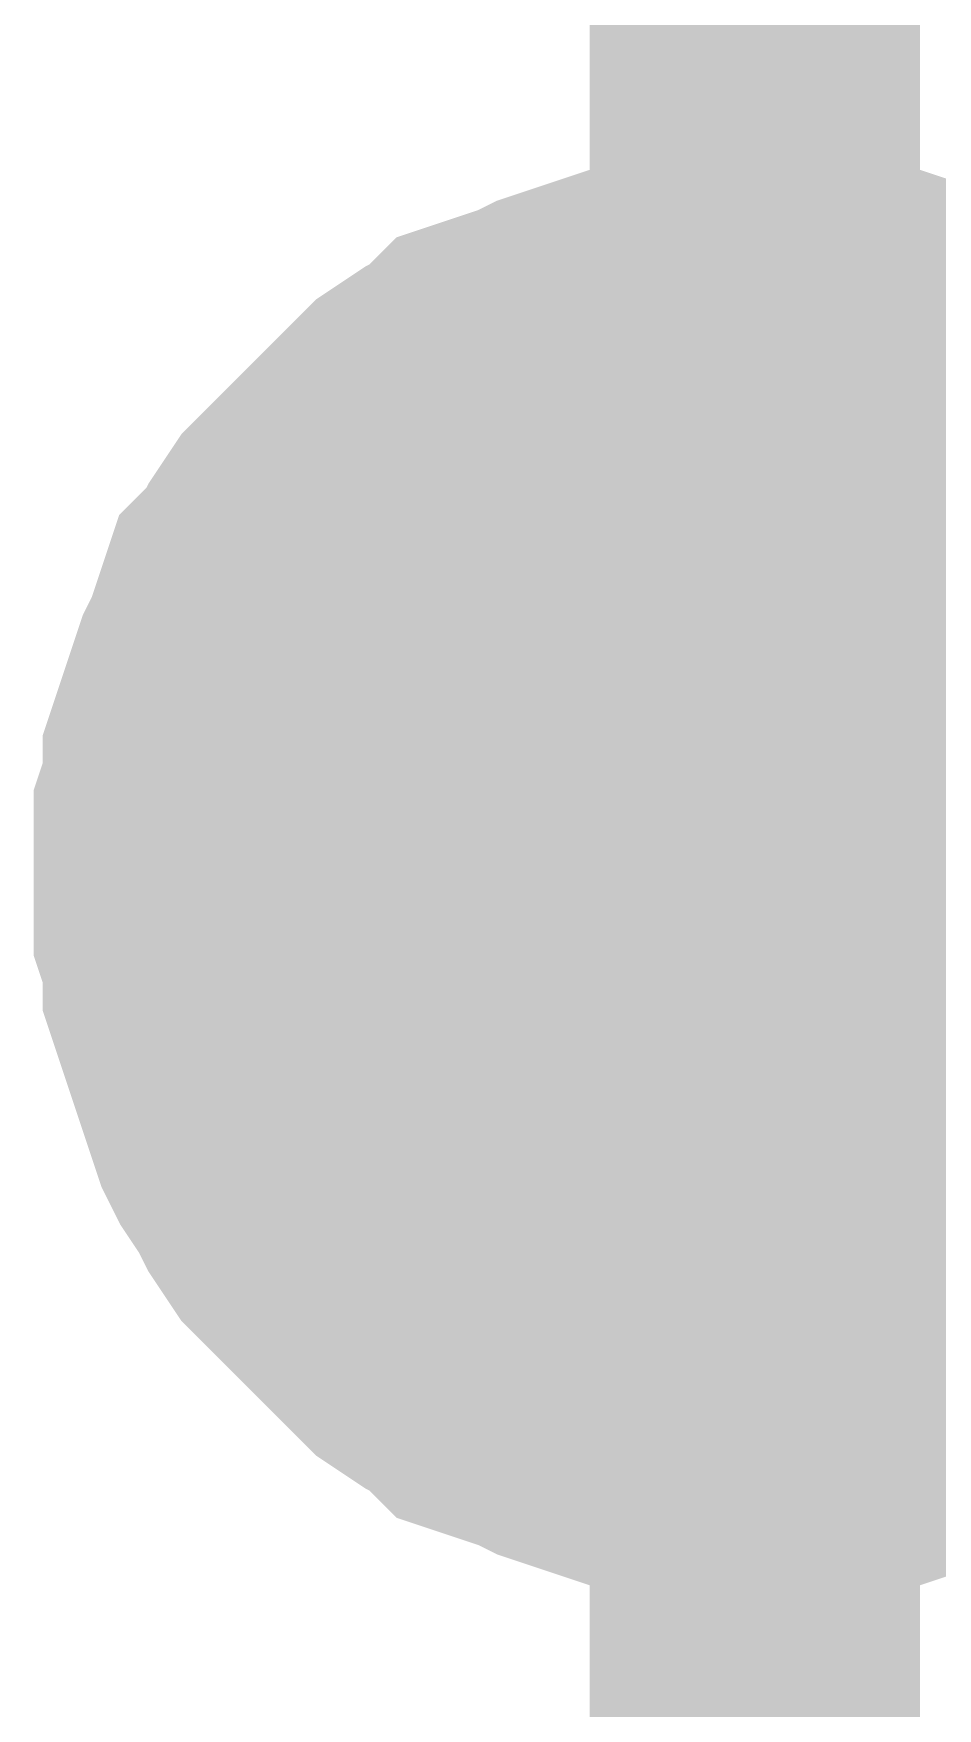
# Model space of a CAD drawing. Header units: inches. Extents: x 0 to 431, y 0 to 297.
# Drawn here: x 183.345 to 184.165, y 139.242 to 140.76 of the extents above; entities that cross this region are included whole.
import ezdxf

# ---------------------------------------------------------------- set-up
doc = ezdxf.new("R2010")
doc.units = ezdxf.units.IN
doc.layers.add('Sheet', color=255, linetype='Continuous')

msp = doc.modelspace()

# ---------------------------------------------------------------- linework, layer by layer
at = {"layer": 'Sheet'}
for points in [[(193.0054, 125.9936, 0.2997, 0.2997, 0), (187.4185, 125.9936, 0.2997, 0.2997, 0), (187.4185, 129.9928, 0.2997, 0.2997, 0), (183.9991, 129.9928, 0.2997, 0.2997, 0), (183.9991, 139.9994, 0.2997, 0.2997, 0), (183.9991, 143.9986, 0.2997, 0.2997, 0), (183.9991, 144.9984, 0.2997, 0.2997, 0), (218.9994, 144.9984, 0.2997, 0.2997, 0)], [(183.4951, 139.9994, 0.2997, 0.2997, 0), (183.4951, 140.0246, 0.2997, 0.2997, 0), (183.4951, 140.0498, 0.2997, 0.2997, 0), (183.5035, 140.075, 0.2997, 0.2997, 0), (183.5035, 140.1002, 0.2997, 0.2997, 0), (183.5119, 140.1254, 0.2997, 0.2997, 0), (183.5203, 140.1506, 0.2997, 0.2997, 0), (183.5287, 140.1758, 0.2997, 0.2997, 0), (183.5371, 140.1926, 0.2997, 0.2997, 0), (183.5455, 140.2178, 0.2997, 0.2997, 0), (183.5539, 140.243, 0.2997, 0.2997, 0), (183.5707, 140.2598, 0.2997, 0.2997, 0), (183.5791, 140.2766, 0.2997, 0.2997, 0), (183.5959, 140.3018, 0.2997, 0.2997, 0), (183.6127, 140.3186, 0.2997, 0.2997, 0), (183.6295, 140.3354, 0.2997, 0.2997, 0), (183.6463, 140.3522, 0.2997, 0.2997, 0), (183.6631, 140.369, 0.2997, 0.2997, 0), (183.6799, 140.3859, 0.2997, 0.2997, 0), (183.6967, 140.4027, 0.2997, 0.2997, 0), (183.7219, 140.4195, 0.2997, 0.2997, 0), (183.7387, 140.4279, 0.2997, 0.2997, 0), (183.7555, 140.4447, 0.2997, 0.2997, 0), (183.7807, 140.4531, 0.2997, 0.2997, 0), (183.8059, 140.4615, 0.2997, 0.2997, 0), (183.8227, 140.4699, 0.2997, 0.2997, 0), (183.8479, 140.4783, 0.2997, 0.2997, 0), (183.8731, 140.4867, 0.2997, 0.2997, 0), (183.8983, 140.4951, 0.2997, 0.2997, 0), (183.9235, 140.4951, 0.2997, 0.2997, 0), (183.9487, 140.5035, 0.2997, 0.2997, 0), (183.9739, 140.5035, 0.2997, 0.2997, 0), (183.9991, 140.5035, 0.2997, 0.2997, 0)], [(183.4951, 139.9994, 0.2997, 0.2997, 0), (183.4951, 140.0246, 0.2997, 0.2997, 0), (183.4951, 140.0498, 0.2997, 0.2997, 0), (183.5035, 140.075, 0.2997, 0.2997, 0), (183.5035, 140.1002, 0.2997, 0.2997, 0), (183.5119, 140.1254, 0.2997, 0.2997, 0), (183.5203, 140.1506, 0.2997, 0.2997, 0), (183.5287, 140.1758, 0.2997, 0.2997, 0), (183.5371, 140.1926, 0.2997, 0.2997, 0), (183.5455, 140.2178, 0.2997, 0.2997, 0), (183.5539, 140.243, 0.2997, 0.2997, 0), (183.5707, 140.2598, 0.2997, 0.2997, 0), (183.5791, 140.2766, 0.2997, 0.2997, 0), (183.5959, 140.3018, 0.2997, 0.2997, 0), (183.6127, 140.3186, 0.2997, 0.2997, 0), (183.6295, 140.3354, 0.2997, 0.2997, 0), (183.6463, 140.3522, 0.2997, 0.2997, 0), (183.6631, 140.369, 0.2997, 0.2997, 0), (183.6799, 140.3859, 0.2997, 0.2997, 0), (183.6967, 140.4027, 0.2997, 0.2997, 0), (183.7219, 140.4195, 0.2997, 0.2997, 0), (183.7387, 140.4279, 0.2997, 0.2997, 0), (183.7555, 140.4447, 0.2997, 0.2997, 0), (183.7807, 140.4531, 0.2997, 0.2997, 0), (183.8059, 140.4615, 0.2997, 0.2997, 0), (183.8227, 140.4699, 0.2997, 0.2997, 0), (183.8479, 140.4783, 0.2997, 0.2997, 0), (183.8731, 140.4867, 0.2997, 0.2997, 0), (183.8983, 140.4951, 0.2997, 0.2997, 0), (183.9235, 140.4951, 0.2997, 0.2997, 0), (183.9487, 140.5035, 0.2997, 0.2997, 0), (183.9739, 140.5035, 0.2997, 0.2997, 0), (183.9991, 140.5035, 0.2997, 0.2997, 0)], [(183.4951, 139.9994, 0.2997, 0.2997, 0), (183.4951, 140.0246, 0.2997, 0.2997, 0), (183.4951, 140.0498, 0.2997, 0.2997, 0), (183.5035, 140.075, 0.2997, 0.2997, 0), (183.5035, 140.1002, 0.2997, 0.2997, 0), (183.5119, 140.1254, 0.2997, 0.2997, 0), (183.5203, 140.1506, 0.2997, 0.2997, 0), (183.5287, 140.1758, 0.2997, 0.2997, 0), (183.5371, 140.1926, 0.2997, 0.2997, 0), (183.5455, 140.2178, 0.2997, 0.2997, 0), (183.5539, 140.243, 0.2997, 0.2997, 0), (183.5707, 140.2598, 0.2997, 0.2997, 0), (183.5791, 140.2766, 0.2997, 0.2997, 0), (183.5959, 140.3018, 0.2997, 0.2997, 0), (183.6127, 140.3186, 0.2997, 0.2997, 0), (183.6295, 140.3354, 0.2997, 0.2997, 0), (183.6463, 140.3522, 0.2997, 0.2997, 0), (183.6631, 140.369, 0.2997, 0.2997, 0), (183.6799, 140.3859, 0.2997, 0.2997, 0), (183.6967, 140.4027, 0.2997, 0.2997, 0), (183.7219, 140.4195, 0.2997, 0.2997, 0), (183.7387, 140.4279, 0.2997, 0.2997, 0), (183.7555, 140.4447, 0.2997, 0.2997, 0), (183.7807, 140.4531, 0.2997, 0.2997, 0), (183.8059, 140.4615, 0.2997, 0.2997, 0), (183.8227, 140.4699, 0.2997, 0.2997, 0), (183.8479, 140.4783, 0.2997, 0.2997, 0), (183.8731, 140.4867, 0.2997, 0.2997, 0), (183.8983, 140.4951, 0.2997, 0.2997, 0), (183.9235, 140.4951, 0.2997, 0.2997, 0), (183.9487, 140.5035, 0.2997, 0.2997, 0), (183.9739, 140.5035, 0.2997, 0.2997, 0), (183.9991, 140.5035, 0.2997, 0.2997, 0)], [(183.4951, 139.9994, 0.2997, 0.2997, 0), (183.4951, 140.0246, 0.2997, 0.2997, 0), (183.4951, 140.0498, 0.2997, 0.2997, 0), (183.5035, 140.075, 0.2997, 0.2997, 0), (183.5035, 140.1002, 0.2997, 0.2997, 0), (183.5119, 140.1254, 0.2997, 0.2997, 0), (183.5203, 140.1506, 0.2997, 0.2997, 0), (183.5287, 140.1758, 0.2997, 0.2997, 0), (183.5371, 140.1926, 0.2997, 0.2997, 0), (183.5455, 140.2178, 0.2997, 0.2997, 0), (183.5539, 140.243, 0.2997, 0.2997, 0), (183.5707, 140.2598, 0.2997, 0.2997, 0), (183.5791, 140.2766, 0.2997, 0.2997, 0), (183.5959, 140.3018, 0.2997, 0.2997, 0), (183.6127, 140.3186, 0.2997, 0.2997, 0), (183.6295, 140.3354, 0.2997, 0.2997, 0), (183.6463, 140.3522, 0.2997, 0.2997, 0), (183.6631, 140.369, 0.2997, 0.2997, 0), (183.6799, 140.3859, 0.2997, 0.2997, 0), (183.6967, 140.4027, 0.2997, 0.2997, 0), (183.7219, 140.4195, 0.2997, 0.2997, 0), (183.7387, 140.4279, 0.2997, 0.2997, 0), (183.7555, 140.4447, 0.2997, 0.2997, 0), (183.7807, 140.4531, 0.2997, 0.2997, 0), (183.8059, 140.4615, 0.2997, 0.2997, 0), (183.8227, 140.4699, 0.2997, 0.2997, 0), (183.8479, 140.4783, 0.2997, 0.2997, 0), (183.8731, 140.4867, 0.2997, 0.2997, 0), (183.8983, 140.4951, 0.2997, 0.2997, 0), (183.9235, 140.4951, 0.2997, 0.2997, 0), (183.9487, 140.5035, 0.2997, 0.2997, 0), (183.9739, 140.5035, 0.2997, 0.2997, 0), (183.9991, 140.5035, 0.2997, 0.2997, 0)], [(183.9991, 140.5035, 0.2997, 0.2997, 0), (183.9991, 140.5035, 0.2997, 0.2997, 0)], [(183.9991, 140.5035, 0.2997, 0.2997, 0), (184.0243, 140.5035, 0.2997, 0.2997, 0), (184.0495, 140.5035, 0.2997, 0.2997, 0), (184.0748, 140.4951, 0.2997, 0.2997, 0), (184.1, 140.4951, 0.2997, 0.2997, 0), (184.1252, 140.4867, 0.2997, 0.2997, 0), (184.1504, 140.4783, 0.2997, 0.2997, 0), (184.1756, 140.4699, 0.2997, 0.2997, 0), (184.2008, 140.4615, 0.2997, 0.2997, 0), (184.226, 140.4531, 0.2997, 0.2997, 0), (184.2428, 140.4447, 0.2997, 0.2997, 0), (184.268, 140.4279, 0.2997, 0.2997, 0), (184.2848, 140.4195, 0.2997, 0.2997, 0), (184.31, 140.4027, 0.2997, 0.2997, 0), (184.3268, 140.3859, 0.2997, 0.2997, 0)], [(183.9991, 140.5035, 0.2997, 0.2997, 0), (183.9991, 140.5035, 0.2997, 0.2997, 0)], [(183.9991, 140.5035, 0.2997, 0.2997, 0), (184.0243, 140.5035, 0.2997, 0.2997, 0), (184.0495, 140.5035, 0.2997, 0.2997, 0), (184.0748, 140.4951, 0.2997, 0.2997, 0), (184.1, 140.4951, 0.2997, 0.2997, 0), (184.1252, 140.4867, 0.2997, 0.2997, 0), (184.1504, 140.4783, 0.2997, 0.2997, 0), (184.1756, 140.4699, 0.2997, 0.2997, 0), (184.2008, 140.4615, 0.2997, 0.2997, 0), (184.226, 140.4531, 0.2997, 0.2997, 0), (184.2428, 140.4447, 0.2997, 0.2997, 0), (184.268, 140.4279, 0.2997, 0.2997, 0), (184.2848, 140.4195, 0.2997, 0.2997, 0), (184.31, 140.4027, 0.2997, 0.2997, 0), (184.3268, 140.3859, 0.2997, 0.2997, 0)], [(183.9991, 140.5035, 0.2997, 0.2997, 0), (183.9991, 140.5035, 0.2997, 0.2997, 0)], [(183.9991, 140.5035, 0.2997, 0.2997, 0), (184.0243, 140.5035, 0.2997, 0.2997, 0), (184.0495, 140.5035, 0.2997, 0.2997, 0), (184.0748, 140.4951, 0.2997, 0.2997, 0), (184.1, 140.4951, 0.2997, 0.2997, 0), (184.1252, 140.4867, 0.2997, 0.2997, 0), (184.1504, 140.4783, 0.2997, 0.2997, 0), (184.1756, 140.4699, 0.2997, 0.2997, 0), (184.2008, 140.4615, 0.2997, 0.2997, 0), (184.226, 140.4531, 0.2997, 0.2997, 0), (184.2428, 140.4447, 0.2997, 0.2997, 0), (184.268, 140.4279, 0.2997, 0.2997, 0), (184.2848, 140.4195, 0.2997, 0.2997, 0), (184.31, 140.4027, 0.2997, 0.2997, 0), (184.3268, 140.3859, 0.2997, 0.2997, 0)], [(183.9991, 140.5035, 0.2997, 0.2997, 0), (183.9991, 140.5035, 0.2997, 0.2997, 0)], [(183.9991, 140.5035, 0.2997, 0.2997, 0), (184.0243, 140.5035, 0.2997, 0.2997, 0), (184.0495, 140.5035, 0.2997, 0.2997, 0), (184.0748, 140.4951, 0.2997, 0.2997, 0), (184.1, 140.4951, 0.2997, 0.2997, 0), (184.1252, 140.4867, 0.2997, 0.2997, 0), (184.1504, 140.4783, 0.2997, 0.2997, 0), (184.1756, 140.4699, 0.2997, 0.2997, 0), (184.2008, 140.4615, 0.2997, 0.2997, 0), (184.226, 140.4531, 0.2997, 0.2997, 0), (184.2428, 140.4447, 0.2997, 0.2997, 0), (184.268, 140.4279, 0.2997, 0.2997, 0), (184.2848, 140.4195, 0.2997, 0.2997, 0), (184.31, 140.4027, 0.2997, 0.2997, 0), (184.3268, 140.3859, 0.2997, 0.2997, 0)], [(183.4951, 139.9994, 0.0991, 0.0991, 0), (183.4951, 140.0246, 0.0991, 0.0991, 0), (183.4951, 140.0498, 0.0991, 0.0991, 0), (183.5035, 140.075, 0.0991, 0.0991, 0), (183.5035, 140.1002, 0.0991, 0.0991, 0), (183.5119, 140.1254, 0.0991, 0.0991, 0), (183.5203, 140.1506, 0.0991, 0.0991, 0), (183.5287, 140.1758, 0.0991, 0.0991, 0), (183.5371, 140.1926, 0.0991, 0.0991, 0), (183.5455, 140.2178, 0.0991, 0.0991, 0), (183.5539, 140.243, 0.0991, 0.0991, 0), (183.5707, 140.2598, 0.0991, 0.0991, 0), (183.5791, 140.2766, 0.0991, 0.0991, 0), (183.5959, 140.3018, 0.0991, 0.0991, 0), (183.6127, 140.3186, 0.0991, 0.0991, 0), (183.6295, 140.3354, 0.0991, 0.0991, 0), (183.6463, 140.3522, 0.0991, 0.0991, 0), (183.6631, 140.369, 0.0991, 0.0991, 0), (183.6799, 140.3859, 0.0991, 0.0991, 0), (183.6967, 140.4027, 0.0991, 0.0991, 0), (183.7219, 140.4195, 0.0991, 0.0991, 0), (183.7387, 140.4279, 0.0991, 0.0991, 0), (183.7555, 140.4447, 0.0991, 0.0991, 0), (183.7807, 140.4531, 0.0991, 0.0991, 0), (183.8059, 140.4615, 0.0991, 0.0991, 0), (183.8227, 140.4699, 0.0991, 0.0991, 0), (183.8479, 140.4783, 0.0991, 0.0991, 0), (183.8731, 140.4867, 0.0991, 0.0991, 0), (183.8983, 140.4951, 0.0991, 0.0991, 0), (183.9235, 140.4951, 0.0991, 0.0991, 0), (183.9487, 140.5035, 0.0991, 0.0991, 0), (183.9739, 140.5035, 0.0991, 0.0991, 0), (183.9991, 140.5035, 0.0991, 0.0991, 0)], [(183.4951, 139.9994, 0.0991, 0.0991, 0), (183.4951, 140.0246, 0.0991, 0.0991, 0), (183.4951, 140.0498, 0.0991, 0.0991, 0), (183.5035, 140.075, 0.0991, 0.0991, 0), (183.5035, 140.1002, 0.0991, 0.0991, 0), (183.5119, 140.1254, 0.0991, 0.0991, 0), (183.5203, 140.1506, 0.0991, 0.0991, 0), (183.5287, 140.1758, 0.0991, 0.0991, 0), (183.5371, 140.1926, 0.0991, 0.0991, 0), (183.5455, 140.2178, 0.0991, 0.0991, 0), (183.5539, 140.243, 0.0991, 0.0991, 0), (183.5707, 140.2598, 0.0991, 0.0991, 0), (183.5791, 140.2766, 0.0991, 0.0991, 0), (183.5959, 140.3018, 0.0991, 0.0991, 0), (183.6127, 140.3186, 0.0991, 0.0991, 0), (183.6295, 140.3354, 0.0991, 0.0991, 0), (183.6463, 140.3522, 0.0991, 0.0991, 0), (183.6631, 140.369, 0.0991, 0.0991, 0), (183.6799, 140.3859, 0.0991, 0.0991, 0), (183.6967, 140.4027, 0.0991, 0.0991, 0), (183.7219, 140.4195, 0.0991, 0.0991, 0), (183.7387, 140.4279, 0.0991, 0.0991, 0), (183.7555, 140.4447, 0.0991, 0.0991, 0), (183.7807, 140.4531, 0.0991, 0.0991, 0), (183.8059, 140.4615, 0.0991, 0.0991, 0), (183.8227, 140.4699, 0.0991, 0.0991, 0), (183.8479, 140.4783, 0.0991, 0.0991, 0), (183.8731, 140.4867, 0.0991, 0.0991, 0), (183.8983, 140.4951, 0.0991, 0.0991, 0), (183.9235, 140.4951, 0.0991, 0.0991, 0), (183.9487, 140.5035, 0.0991, 0.0991, 0), (183.9739, 140.5035, 0.0991, 0.0991, 0), (183.9991, 140.5035, 0.0991, 0.0991, 0)], [(183.4951, 139.9994, 0.0991, 0.0991, 0), (183.4951, 140.0246, 0.0991, 0.0991, 0), (183.4951, 140.0498, 0.0991, 0.0991, 0), (183.5035, 140.075, 0.0991, 0.0991, 0), (183.5035, 140.1002, 0.0991, 0.0991, 0), (183.5119, 140.1254, 0.0991, 0.0991, 0), (183.5203, 140.1506, 0.0991, 0.0991, 0), (183.5287, 140.1758, 0.0991, 0.0991, 0), (183.5371, 140.1926, 0.0991, 0.0991, 0), (183.5455, 140.2178, 0.0991, 0.0991, 0), (183.5539, 140.243, 0.0991, 0.0991, 0), (183.5707, 140.2598, 0.0991, 0.0991, 0), (183.5791, 140.2766, 0.0991, 0.0991, 0), (183.5959, 140.3018, 0.0991, 0.0991, 0), (183.6127, 140.3186, 0.0991, 0.0991, 0), (183.6295, 140.3354, 0.0991, 0.0991, 0), (183.6463, 140.3522, 0.0991, 0.0991, 0), (183.6631, 140.369, 0.0991, 0.0991, 0), (183.6799, 140.3859, 0.0991, 0.0991, 0), (183.6967, 140.4027, 0.0991, 0.0991, 0), (183.7219, 140.4195, 0.0991, 0.0991, 0), (183.7387, 140.4279, 0.0991, 0.0991, 0), (183.7555, 140.4447, 0.0991, 0.0991, 0), (183.7807, 140.4531, 0.0991, 0.0991, 0), (183.8059, 140.4615, 0.0991, 0.0991, 0), (183.8227, 140.4699, 0.0991, 0.0991, 0), (183.8479, 140.4783, 0.0991, 0.0991, 0), (183.8731, 140.4867, 0.0991, 0.0991, 0), (183.8983, 140.4951, 0.0991, 0.0991, 0), (183.9235, 140.4951, 0.0991, 0.0991, 0), (183.9487, 140.5035, 0.0991, 0.0991, 0), (183.9739, 140.5035, 0.0991, 0.0991, 0), (183.9991, 140.5035, 0.0991, 0.0991, 0)], [(183.4951, 139.9994, 0.0991, 0.0991, 0), (183.4951, 140.0246, 0.0991, 0.0991, 0), (183.4951, 140.0498, 0.0991, 0.0991, 0), (183.5035, 140.075, 0.0991, 0.0991, 0), (183.5035, 140.1002, 0.0991, 0.0991, 0), (183.5119, 140.1254, 0.0991, 0.0991, 0), (183.5203, 140.1506, 0.0991, 0.0991, 0), (183.5287, 140.1758, 0.0991, 0.0991, 0), (183.5371, 140.1926, 0.0991, 0.0991, 0), (183.5455, 140.2178, 0.0991, 0.0991, 0), (183.5539, 140.243, 0.0991, 0.0991, 0), (183.5707, 140.2598, 0.0991, 0.0991, 0), (183.5791, 140.2766, 0.0991, 0.0991, 0), (183.5959, 140.3018, 0.0991, 0.0991, 0), (183.6127, 140.3186, 0.0991, 0.0991, 0), (183.6295, 140.3354, 0.0991, 0.0991, 0), (183.6463, 140.3522, 0.0991, 0.0991, 0), (183.6631, 140.369, 0.0991, 0.0991, 0), (183.6799, 140.3859, 0.0991, 0.0991, 0), (183.6967, 140.4027, 0.0991, 0.0991, 0), (183.7219, 140.4195, 0.0991, 0.0991, 0), (183.7387, 140.4279, 0.0991, 0.0991, 0), (183.7555, 140.4447, 0.0991, 0.0991, 0), (183.7807, 140.4531, 0.0991, 0.0991, 0), (183.8059, 140.4615, 0.0991, 0.0991, 0), (183.8227, 140.4699, 0.0991, 0.0991, 0), (183.8479, 140.4783, 0.0991, 0.0991, 0), (183.8731, 140.4867, 0.0991, 0.0991, 0), (183.8983, 140.4951, 0.0991, 0.0991, 0), (183.9235, 140.4951, 0.0991, 0.0991, 0), (183.9487, 140.5035, 0.0991, 0.0991, 0), (183.9739, 140.5035, 0.0991, 0.0991, 0), (183.9991, 140.5035, 0.0991, 0.0991, 0)], [(183.9991, 140.5035, 0.0991, 0.0991, 0), (183.9991, 140.5035, 0.0991, 0.0991, 0)], [(183.9991, 140.5035, 0.0991, 0.0991, 0), (184.0243, 140.5035, 0.0991, 0.0991, 0), (184.0495, 140.5035, 0.0991, 0.0991, 0), (184.0748, 140.4951, 0.0991, 0.0991, 0), (184.1, 140.4951, 0.0991, 0.0991, 0), (184.1252, 140.4867, 0.0991, 0.0991, 0), (184.1504, 140.4783, 0.0991, 0.0991, 0), (184.1756, 140.4699, 0.0991, 0.0991, 0), (184.2008, 140.4615, 0.0991, 0.0991, 0), (184.226, 140.4531, 0.0991, 0.0991, 0)], [(183.9991, 140.5035, 0.0991, 0.0991, 0), (183.9991, 140.5035, 0.0991, 0.0991, 0)], [(183.9991, 140.5035, 0.0991, 0.0991, 0), (184.0243, 140.5035, 0.0991, 0.0991, 0), (184.0495, 140.5035, 0.0991, 0.0991, 0), (184.0748, 140.4951, 0.0991, 0.0991, 0), (184.1, 140.4951, 0.0991, 0.0991, 0), (184.1252, 140.4867, 0.0991, 0.0991, 0), (184.1504, 140.4783, 0.0991, 0.0991, 0), (184.1756, 140.4699, 0.0991, 0.0991, 0), (184.2008, 140.4615, 0.0991, 0.0991, 0), (184.226, 140.4531, 0.0991, 0.0991, 0)], [(183.9991, 140.5035, 0.0991, 0.0991, 0), (183.9991, 140.5035, 0.0991, 0.0991, 0)], [(183.9991, 140.5035, 0.0991, 0.0991, 0), (184.0243, 140.5035, 0.0991, 0.0991, 0), (184.0495, 140.5035, 0.0991, 0.0991, 0), (184.0748, 140.4951, 0.0991, 0.0991, 0), (184.1, 140.4951, 0.0991, 0.0991, 0), (184.1252, 140.4867, 0.0991, 0.0991, 0), (184.1504, 140.4783, 0.0991, 0.0991, 0), (184.1756, 140.4699, 0.0991, 0.0991, 0), (184.2008, 140.4615, 0.0991, 0.0991, 0), (184.226, 140.4531, 0.0991, 0.0991, 0)], [(183.9991, 140.5035, 0.0991, 0.0991, 0), (183.9991, 140.5035, 0.0991, 0.0991, 0)], [(183.9991, 140.5035, 0.0991, 0.0991, 0), (184.0243, 140.5035, 0.0991, 0.0991, 0), (184.0495, 140.5035, 0.0991, 0.0991, 0), (184.0748, 140.4951, 0.0991, 0.0991, 0), (184.1, 140.4951, 0.0991, 0.0991, 0), (184.1252, 140.4867, 0.0991, 0.0991, 0), (184.1504, 140.4783, 0.0991, 0.0991, 0), (184.1756, 140.4699, 0.0991, 0.0991, 0), (184.2008, 140.4615, 0.0991, 0.0991, 0), (184.226, 140.4531, 0.0991, 0.0991, 0)], [(183.9991, 139.4869, 0.2997, 0.2997, 0), (183.9739, 139.4869, 0.2997, 0.2997, 0), (183.9487, 139.4869, 0.2997, 0.2997, 0), (183.9235, 139.4953, 0.2997, 0.2997, 0), (183.8983, 139.4953, 0.2997, 0.2997, 0), (183.8731, 139.5037, 0.2997, 0.2997, 0), (183.8479, 139.5121, 0.2997, 0.2997, 0), (183.8227, 139.5205, 0.2997, 0.2997, 0), (183.8059, 139.5289, 0.2997, 0.2997, 0), (183.7807, 139.5373, 0.2997, 0.2997, 0), (183.7555, 139.5457, 0.2997, 0.2997, 0), (183.7387, 139.5625, 0.2997, 0.2997, 0), (183.7219, 139.5709, 0.2997, 0.2997, 0), (183.6967, 139.5877, 0.2997, 0.2997, 0), (183.6799, 139.6045, 0.2997, 0.2997, 0), (183.6631, 139.6213, 0.2997, 0.2997, 0), (183.6463, 139.6381, 0.2997, 0.2997, 0), (183.6295, 139.6549, 0.2997, 0.2997, 0), (183.6127, 139.6717, 0.2997, 0.2997, 0), (183.5959, 139.6885, 0.2997, 0.2997, 0), (183.5791, 139.7137, 0.2997, 0.2997, 0), (183.5707, 139.7305, 0.2997, 0.2997, 0), (183.5539, 139.7557, 0.2997, 0.2997, 0), (183.5455, 139.7725, 0.2997, 0.2997, 0), (183.5371, 139.7977, 0.2997, 0.2997, 0), (183.5287, 139.8229, 0.2997, 0.2997, 0), (183.5203, 139.8481, 0.2997, 0.2997, 0), (183.5119, 139.8733, 0.2997, 0.2997, 0), (183.5035, 139.8985, 0.2997, 0.2997, 0), (183.5035, 139.9238, 0.2997, 0.2997, 0), (183.4951, 139.949, 0.2997, 0.2997, 0), (183.4951, 139.9742, 0.2997, 0.2997, 0), (183.4951, 139.9994, 0.2997, 0.2997, 0)], [(183.4951, 139.9994, 0.2997, 0.2997, 0), (183.4951, 139.9994, 0.2997, 0.2997, 0)], [(183.9991, 139.4869, 0.2997, 0.2997, 0), (183.9739, 139.4869, 0.2997, 0.2997, 0), (183.9487, 139.4869, 0.2997, 0.2997, 0), (183.9235, 139.4953, 0.2997, 0.2997, 0), (183.8983, 139.4953, 0.2997, 0.2997, 0), (183.8731, 139.5037, 0.2997, 0.2997, 0), (183.8479, 139.5121, 0.2997, 0.2997, 0), (183.8227, 139.5205, 0.2997, 0.2997, 0), (183.8059, 139.5289, 0.2997, 0.2997, 0), (183.7807, 139.5373, 0.2997, 0.2997, 0), (183.7555, 139.5457, 0.2997, 0.2997, 0), (183.7387, 139.5625, 0.2997, 0.2997, 0), (183.7219, 139.5709, 0.2997, 0.2997, 0), (183.6967, 139.5877, 0.2997, 0.2997, 0), (183.6799, 139.6045, 0.2997, 0.2997, 0), (183.6631, 139.6213, 0.2997, 0.2997, 0), (183.6463, 139.6381, 0.2997, 0.2997, 0), (183.6295, 139.6549, 0.2997, 0.2997, 0), (183.6127, 139.6717, 0.2997, 0.2997, 0), (183.5959, 139.6885, 0.2997, 0.2997, 0), (183.5791, 139.7137, 0.2997, 0.2997, 0), (183.5707, 139.7305, 0.2997, 0.2997, 0), (183.5539, 139.7557, 0.2997, 0.2997, 0), (183.5455, 139.7725, 0.2997, 0.2997, 0), (183.5371, 139.7977, 0.2997, 0.2997, 0), (183.5287, 139.8229, 0.2997, 0.2997, 0), (183.5203, 139.8481, 0.2997, 0.2997, 0), (183.5119, 139.8733, 0.2997, 0.2997, 0), (183.5035, 139.8985, 0.2997, 0.2997, 0), (183.5035, 139.9238, 0.2997, 0.2997, 0), (183.4951, 139.949, 0.2997, 0.2997, 0), (183.4951, 139.9742, 0.2997, 0.2997, 0), (183.4951, 139.9994, 0.2997, 0.2997, 0)], [(183.4951, 139.9994, 0.2997, 0.2997, 0), (183.4951, 139.9994, 0.2997, 0.2997, 0)], [(183.9991, 139.4869, 0.2997, 0.2997, 0), (183.9739, 139.4869, 0.2997, 0.2997, 0), (183.9487, 139.4869, 0.2997, 0.2997, 0), (183.9235, 139.4953, 0.2997, 0.2997, 0), (183.8983, 139.4953, 0.2997, 0.2997, 0), (183.8731, 139.5037, 0.2997, 0.2997, 0), (183.8479, 139.5121, 0.2997, 0.2997, 0), (183.8227, 139.5205, 0.2997, 0.2997, 0), (183.8059, 139.5289, 0.2997, 0.2997, 0), (183.7807, 139.5373, 0.2997, 0.2997, 0), (183.7555, 139.5457, 0.2997, 0.2997, 0), (183.7387, 139.5625, 0.2997, 0.2997, 0), (183.7219, 139.5709, 0.2997, 0.2997, 0), (183.6967, 139.5877, 0.2997, 0.2997, 0), (183.6799, 139.6045, 0.2997, 0.2997, 0), (183.6631, 139.6213, 0.2997, 0.2997, 0), (183.6463, 139.6381, 0.2997, 0.2997, 0), (183.6295, 139.6549, 0.2997, 0.2997, 0), (183.6127, 139.6717, 0.2997, 0.2997, 0), (183.5959, 139.6885, 0.2997, 0.2997, 0), (183.5791, 139.7137, 0.2997, 0.2997, 0), (183.5707, 139.7305, 0.2997, 0.2997, 0), (183.5539, 139.7557, 0.2997, 0.2997, 0), (183.5455, 139.7725, 0.2997, 0.2997, 0), (183.5371, 139.7977, 0.2997, 0.2997, 0), (183.5287, 139.8229, 0.2997, 0.2997, 0), (183.5203, 139.8481, 0.2997, 0.2997, 0), (183.5119, 139.8733, 0.2997, 0.2997, 0), (183.5035, 139.8985, 0.2997, 0.2997, 0), (183.5035, 139.9238, 0.2997, 0.2997, 0), (183.4951, 139.949, 0.2997, 0.2997, 0), (183.4951, 139.9742, 0.2997, 0.2997, 0), (183.4951, 139.9994, 0.2997, 0.2997, 0)], [(183.4951, 139.9994, 0.2997, 0.2997, 0), (183.4951, 139.9994, 0.2997, 0.2997, 0)], [(183.9991, 139.4869, 0.2997, 0.2997, 0), (183.9739, 139.4869, 0.2997, 0.2997, 0), (183.9487, 139.4869, 0.2997, 0.2997, 0), (183.9235, 139.4953, 0.2997, 0.2997, 0), (183.8983, 139.4953, 0.2997, 0.2997, 0), (183.8731, 139.5037, 0.2997, 0.2997, 0), (183.8479, 139.5121, 0.2997, 0.2997, 0), (183.8227, 139.5205, 0.2997, 0.2997, 0), (183.8059, 139.5289, 0.2997, 0.2997, 0), (183.7807, 139.5373, 0.2997, 0.2997, 0), (183.7555, 139.5457, 0.2997, 0.2997, 0), (183.7387, 139.5625, 0.2997, 0.2997, 0), (183.7219, 139.5709, 0.2997, 0.2997, 0), (183.6967, 139.5877, 0.2997, 0.2997, 0), (183.6799, 139.6045, 0.2997, 0.2997, 0), (183.6631, 139.6213, 0.2997, 0.2997, 0), (183.6463, 139.6381, 0.2997, 0.2997, 0), (183.6295, 139.6549, 0.2997, 0.2997, 0), (183.6127, 139.6717, 0.2997, 0.2997, 0), (183.5959, 139.6885, 0.2997, 0.2997, 0), (183.5791, 139.7137, 0.2997, 0.2997, 0), (183.5707, 139.7305, 0.2997, 0.2997, 0), (183.5539, 139.7557, 0.2997, 0.2997, 0), (183.5455, 139.7725, 0.2997, 0.2997, 0), (183.5371, 139.7977, 0.2997, 0.2997, 0), (183.5287, 139.8229, 0.2997, 0.2997, 0), (183.5203, 139.8481, 0.2997, 0.2997, 0), (183.5119, 139.8733, 0.2997, 0.2997, 0), (183.5035, 139.8985, 0.2997, 0.2997, 0), (183.5035, 139.9238, 0.2997, 0.2997, 0), (183.4951, 139.949, 0.2997, 0.2997, 0), (183.4951, 139.9742, 0.2997, 0.2997, 0), (183.4951, 139.9994, 0.2997, 0.2997, 0)], [(183.4951, 139.9994, 0.2997, 0.2997, 0), (183.4951, 139.9994, 0.2997, 0.2997, 0)], [(183.9991, 139.9994, 0.2997, 0.2997, 0), (218.9994, 139.9994, 0.2997, 0.2997, 0), (218.9994, 135.0003, 0.2997, 0.2997, 0)], [(183.9991, 139.4869, 0.0991, 0.0991, 0), (183.9739, 139.4869, 0.0991, 0.0991, 0), (183.9487, 139.4869, 0.0991, 0.0991, 0), (183.9235, 139.4953, 0.0991, 0.0991, 0), (183.8983, 139.4953, 0.0991, 0.0991, 0), (183.8731, 139.5037, 0.0991, 0.0991, 0), (183.8479, 139.5121, 0.0991, 0.0991, 0), (183.8227, 139.5205, 0.0991, 0.0991, 0), (183.8059, 139.5289, 0.0991, 0.0991, 0), (183.7807, 139.5373, 0.0991, 0.0991, 0), (183.7555, 139.5457, 0.0991, 0.0991, 0), (183.7387, 139.5625, 0.0991, 0.0991, 0), (183.7219, 139.5709, 0.0991, 0.0991, 0), (183.6967, 139.5877, 0.0991, 0.0991, 0), (183.6799, 139.6045, 0.0991, 0.0991, 0), (183.6631, 139.6213, 0.0991, 0.0991, 0), (183.6463, 139.6381, 0.0991, 0.0991, 0), (183.6295, 139.6549, 0.0991, 0.0991, 0), (183.6127, 139.6717, 0.0991, 0.0991, 0), (183.5959, 139.6885, 0.0991, 0.0991, 0), (183.5791, 139.7137, 0.0991, 0.0991, 0), (183.5707, 139.7305, 0.0991, 0.0991, 0), (183.5539, 139.7557, 0.0991, 0.0991, 0), (183.5455, 139.7725, 0.0991, 0.0991, 0), (183.5371, 139.7977, 0.0991, 0.0991, 0), (183.5287, 139.8229, 0.0991, 0.0991, 0), (183.5203, 139.8481, 0.0991, 0.0991, 0), (183.5119, 139.8733, 0.0991, 0.0991, 0), (183.5035, 139.8985, 0.0991, 0.0991, 0), (183.5035, 139.9238, 0.0991, 0.0991, 0), (183.4951, 139.949, 0.0991, 0.0991, 0), (183.4951, 139.9742, 0.0991, 0.0991, 0), (183.4951, 139.9994, 0.0991, 0.0991, 0)], [(183.4951, 139.9994, 0.0991, 0.0991, 0), (183.4951, 139.9994, 0.0991, 0.0991, 0)], [(183.9991, 139.4869, 0.0991, 0.0991, 0), (183.9739, 139.4869, 0.0991, 0.0991, 0), (183.9487, 139.4869, 0.0991, 0.0991, 0), (183.9235, 139.4953, 0.0991, 0.0991, 0), (183.8983, 139.4953, 0.0991, 0.0991, 0), (183.8731, 139.5037, 0.0991, 0.0991, 0), (183.8479, 139.5121, 0.0991, 0.0991, 0), (183.8227, 139.5205, 0.0991, 0.0991, 0), (183.8059, 139.5289, 0.0991, 0.0991, 0), (183.7807, 139.5373, 0.0991, 0.0991, 0), (183.7555, 139.5457, 0.0991, 0.0991, 0), (183.7387, 139.5625, 0.0991, 0.0991, 0), (183.7219, 139.5709, 0.0991, 0.0991, 0), (183.6967, 139.5877, 0.0991, 0.0991, 0), (183.6799, 139.6045, 0.0991, 0.0991, 0), (183.6631, 139.6213, 0.0991, 0.0991, 0), (183.6463, 139.6381, 0.0991, 0.0991, 0), (183.6295, 139.6549, 0.0991, 0.0991, 0), (183.6127, 139.6717, 0.0991, 0.0991, 0), (183.5959, 139.6885, 0.0991, 0.0991, 0), (183.5791, 139.7137, 0.0991, 0.0991, 0), (183.5707, 139.7305, 0.0991, 0.0991, 0), (183.5539, 139.7557, 0.0991, 0.0991, 0), (183.5455, 139.7725, 0.0991, 0.0991, 0), (183.5371, 139.7977, 0.0991, 0.0991, 0), (183.5287, 139.8229, 0.0991, 0.0991, 0), (183.5203, 139.8481, 0.0991, 0.0991, 0), (183.5119, 139.8733, 0.0991, 0.0991, 0), (183.5035, 139.8985, 0.0991, 0.0991, 0), (183.5035, 139.9238, 0.0991, 0.0991, 0), (183.4951, 139.949, 0.0991, 0.0991, 0), (183.4951, 139.9742, 0.0991, 0.0991, 0), (183.4951, 139.9994, 0.0991, 0.0991, 0)], [(183.4951, 139.9994, 0.0991, 0.0991, 0), (183.4951, 139.9994, 0.0991, 0.0991, 0)], [(183.9991, 139.4869, 0.0991, 0.0991, 0), (183.9739, 139.4869, 0.0991, 0.0991, 0), (183.9487, 139.4869, 0.0991, 0.0991, 0), (183.9235, 139.4953, 0.0991, 0.0991, 0), (183.8983, 139.4953, 0.0991, 0.0991, 0), (183.8731, 139.5037, 0.0991, 0.0991, 0), (183.8479, 139.5121, 0.0991, 0.0991, 0), (183.8227, 139.5205, 0.0991, 0.0991, 0), (183.8059, 139.5289, 0.0991, 0.0991, 0), (183.7807, 139.5373, 0.0991, 0.0991, 0), (183.7555, 139.5457, 0.0991, 0.0991, 0), (183.7387, 139.5625, 0.0991, 0.0991, 0), (183.7219, 139.5709, 0.0991, 0.0991, 0), (183.6967, 139.5877, 0.0991, 0.0991, 0), (183.6799, 139.6045, 0.0991, 0.0991, 0), (183.6631, 139.6213, 0.0991, 0.0991, 0), (183.6463, 139.6381, 0.0991, 0.0991, 0), (183.6295, 139.6549, 0.0991, 0.0991, 0), (183.6127, 139.6717, 0.0991, 0.0991, 0), (183.5959, 139.6885, 0.0991, 0.0991, 0), (183.5791, 139.7137, 0.0991, 0.0991, 0), (183.5707, 139.7305, 0.0991, 0.0991, 0), (183.5539, 139.7557, 0.0991, 0.0991, 0), (183.5455, 139.7725, 0.0991, 0.0991, 0), (183.5371, 139.7977, 0.0991, 0.0991, 0), (183.5287, 139.8229, 0.0991, 0.0991, 0), (183.5203, 139.8481, 0.0991, 0.0991, 0), (183.5119, 139.8733, 0.0991, 0.0991, 0), (183.5035, 139.8985, 0.0991, 0.0991, 0), (183.5035, 139.9238, 0.0991, 0.0991, 0), (183.4951, 139.949, 0.0991, 0.0991, 0), (183.4951, 139.9742, 0.0991, 0.0991, 0), (183.4951, 139.9994, 0.0991, 0.0991, 0)], [(183.4951, 139.9994, 0.0991, 0.0991, 0), (183.4951, 139.9994, 0.0991, 0.0991, 0)], [(183.9991, 139.4869, 0.0991, 0.0991, 0), (183.9739, 139.4869, 0.0991, 0.0991, 0), (183.9487, 139.4869, 0.0991, 0.0991, 0), (183.9235, 139.4953, 0.0991, 0.0991, 0), (183.8983, 139.4953, 0.0991, 0.0991, 0), (183.8731, 139.5037, 0.0991, 0.0991, 0), (183.8479, 139.5121, 0.0991, 0.0991, 0), (183.8227, 139.5205, 0.0991, 0.0991, 0), (183.8059, 139.5289, 0.0991, 0.0991, 0), (183.7807, 139.5373, 0.0991, 0.0991, 0), (183.7555, 139.5457, 0.0991, 0.0991, 0), (183.7387, 139.5625, 0.0991, 0.0991, 0), (183.7219, 139.5709, 0.0991, 0.0991, 0), (183.6967, 139.5877, 0.0991, 0.0991, 0), (183.6799, 139.6045, 0.0991, 0.0991, 0), (183.6631, 139.6213, 0.0991, 0.0991, 0), (183.6463, 139.6381, 0.0991, 0.0991, 0), (183.6295, 139.6549, 0.0991, 0.0991, 0), (183.6127, 139.6717, 0.0991, 0.0991, 0), (183.5959, 139.6885, 0.0991, 0.0991, 0), (183.5791, 139.7137, 0.0991, 0.0991, 0), (183.5707, 139.7305, 0.0991, 0.0991, 0), (183.5539, 139.7557, 0.0991, 0.0991, 0), (183.5455, 139.7725, 0.0991, 0.0991, 0), (183.5371, 139.7977, 0.0991, 0.0991, 0), (183.5287, 139.8229, 0.0991, 0.0991, 0), (183.5203, 139.8481, 0.0991, 0.0991, 0), (183.5119, 139.8733, 0.0991, 0.0991, 0), (183.5035, 139.8985, 0.0991, 0.0991, 0), (183.5035, 139.9238, 0.0991, 0.0991, 0), (183.4951, 139.949, 0.0991, 0.0991, 0), (183.4951, 139.9742, 0.0991, 0.0991, 0), (183.4951, 139.9994, 0.0991, 0.0991, 0)], [(183.4951, 139.9994, 0.0991, 0.0991, 0), (183.4951, 139.9994, 0.0991, 0.0991, 0)], [(184.3268, 139.6045, 0.2997, 0.2997, 0), (184.31, 139.5877, 0.2997, 0.2997, 0), (184.2848, 139.5709, 0.2997, 0.2997, 0), (184.268, 139.5625, 0.2997, 0.2997, 0), (184.2428, 139.5457, 0.2997, 0.2997, 0), (184.226, 139.5373, 0.2997, 0.2997, 0), (184.2008, 139.5289, 0.2997, 0.2997, 0), (184.1756, 139.5205, 0.2997, 0.2997, 0), (184.1504, 139.5121, 0.2997, 0.2997, 0), (184.1252, 139.5037, 0.2997, 0.2997, 0), (184.1, 139.4953, 0.2997, 0.2997, 0), (184.0748, 139.4953, 0.2997, 0.2997, 0), (184.0495, 139.4869, 0.2997, 0.2997, 0), (184.0243, 139.4869, 0.2997, 0.2997, 0), (183.9991, 139.4869, 0.2997, 0.2997, 0)], [(184.3268, 139.6045, 0.2997, 0.2997, 0), (184.31, 139.5877, 0.2997, 0.2997, 0), (184.2848, 139.5709, 0.2997, 0.2997, 0), (184.268, 139.5625, 0.2997, 0.2997, 0), (184.2428, 139.5457, 0.2997, 0.2997, 0), (184.226, 139.5373, 0.2997, 0.2997, 0), (184.2008, 139.5289, 0.2997, 0.2997, 0), (184.1756, 139.5205, 0.2997, 0.2997, 0), (184.1504, 139.5121, 0.2997, 0.2997, 0), (184.1252, 139.5037, 0.2997, 0.2997, 0), (184.1, 139.4953, 0.2997, 0.2997, 0), (184.0748, 139.4953, 0.2997, 0.2997, 0), (184.0495, 139.4869, 0.2997, 0.2997, 0), (184.0243, 139.4869, 0.2997, 0.2997, 0), (183.9991, 139.4869, 0.2997, 0.2997, 0)], [(184.3268, 139.6045, 0.2997, 0.2997, 0), (184.31, 139.5877, 0.2997, 0.2997, 0), (184.2848, 139.5709, 0.2997, 0.2997, 0), (184.268, 139.5625, 0.2997, 0.2997, 0), (184.2428, 139.5457, 0.2997, 0.2997, 0), (184.226, 139.5373, 0.2997, 0.2997, 0), (184.2008, 139.5289, 0.2997, 0.2997, 0), (184.1756, 139.5205, 0.2997, 0.2997, 0), (184.1504, 139.5121, 0.2997, 0.2997, 0), (184.1252, 139.5037, 0.2997, 0.2997, 0), (184.1, 139.4953, 0.2997, 0.2997, 0), (184.0748, 139.4953, 0.2997, 0.2997, 0), (184.0495, 139.4869, 0.2997, 0.2997, 0), (184.0243, 139.4869, 0.2997, 0.2997, 0), (183.9991, 139.4869, 0.2997, 0.2997, 0)], [(184.3268, 139.6045, 0.2997, 0.2997, 0), (184.31, 139.5877, 0.2997, 0.2997, 0), (184.2848, 139.5709, 0.2997, 0.2997, 0), (184.268, 139.5625, 0.2997, 0.2997, 0), (184.2428, 139.5457, 0.2997, 0.2997, 0), (184.226, 139.5373, 0.2997, 0.2997, 0), (184.2008, 139.5289, 0.2997, 0.2997, 0), (184.1756, 139.5205, 0.2997, 0.2997, 0), (184.1504, 139.5121, 0.2997, 0.2997, 0), (184.1252, 139.5037, 0.2997, 0.2997, 0), (184.1, 139.4953, 0.2997, 0.2997, 0), (184.0748, 139.4953, 0.2997, 0.2997, 0), (184.0495, 139.4869, 0.2997, 0.2997, 0), (184.0243, 139.4869, 0.2997, 0.2997, 0), (183.9991, 139.4869, 0.2997, 0.2997, 0)], [(184.226, 139.5373, 0.0991, 0.0991, 0), (184.2008, 139.5289, 0.0991, 0.0991, 0), (184.1756, 139.5205, 0.0991, 0.0991, 0), (184.1504, 139.5121, 0.0991, 0.0991, 0), (184.1252, 139.5037, 0.0991, 0.0991, 0), (184.1, 139.4953, 0.0991, 0.0991, 0), (184.0748, 139.4953, 0.0991, 0.0991, 0), (184.0495, 139.4869, 0.0991, 0.0991, 0), (184.0243, 139.4869, 0.0991, 0.0991, 0), (183.9991, 139.4869, 0.0991, 0.0991, 0)], [(184.226, 139.5373, 0.0991, 0.0991, 0), (184.2008, 139.5289, 0.0991, 0.0991, 0), (184.1756, 139.5205, 0.0991, 0.0991, 0), (184.1504, 139.5121, 0.0991, 0.0991, 0), (184.1252, 139.5037, 0.0991, 0.0991, 0), (184.1, 139.4953, 0.0991, 0.0991, 0), (184.0748, 139.4953, 0.0991, 0.0991, 0), (184.0495, 139.4869, 0.0991, 0.0991, 0), (184.0243, 139.4869, 0.0991, 0.0991, 0), (183.9991, 139.4869, 0.0991, 0.0991, 0)], [(184.226, 139.5373, 0.0991, 0.0991, 0), (184.2008, 139.5289, 0.0991, 0.0991, 0), (184.1756, 139.5205, 0.0991, 0.0991, 0), (184.1504, 139.5121, 0.0991, 0.0991, 0), (184.1252, 139.5037, 0.0991, 0.0991, 0), (184.1, 139.4953, 0.0991, 0.0991, 0), (184.0748, 139.4953, 0.0991, 0.0991, 0), (184.0495, 139.4869, 0.0991, 0.0991, 0), (184.0243, 139.4869, 0.0991, 0.0991, 0), (183.9991, 139.4869, 0.0991, 0.0991, 0)], [(184.226, 139.5373, 0.0991, 0.0991, 0), (184.2008, 139.5289, 0.0991, 0.0991, 0), (184.1756, 139.5205, 0.0991, 0.0991, 0), (184.1504, 139.5121, 0.0991, 0.0991, 0), (184.1252, 139.5037, 0.0991, 0.0991, 0), (184.1, 139.4953, 0.0991, 0.0991, 0), (184.0748, 139.4953, 0.0991, 0.0991, 0), (184.0495, 139.4869, 0.0991, 0.0991, 0), (184.0243, 139.4869, 0.0991, 0.0991, 0), (183.9991, 139.4869, 0.0991, 0.0991, 0)]]:
    msp.add_lwpolyline(points, format="xyseb", dxfattribs=at)
msp.add_lwpolyline([(183.7461, 140.0001, 0.508, 0.508, 1), (184.2541, 140.0001, 0.508, 0.508, 1)], format="xyseb", close=True, dxfattribs=at)

doc.saveas('drawing.dxf')
